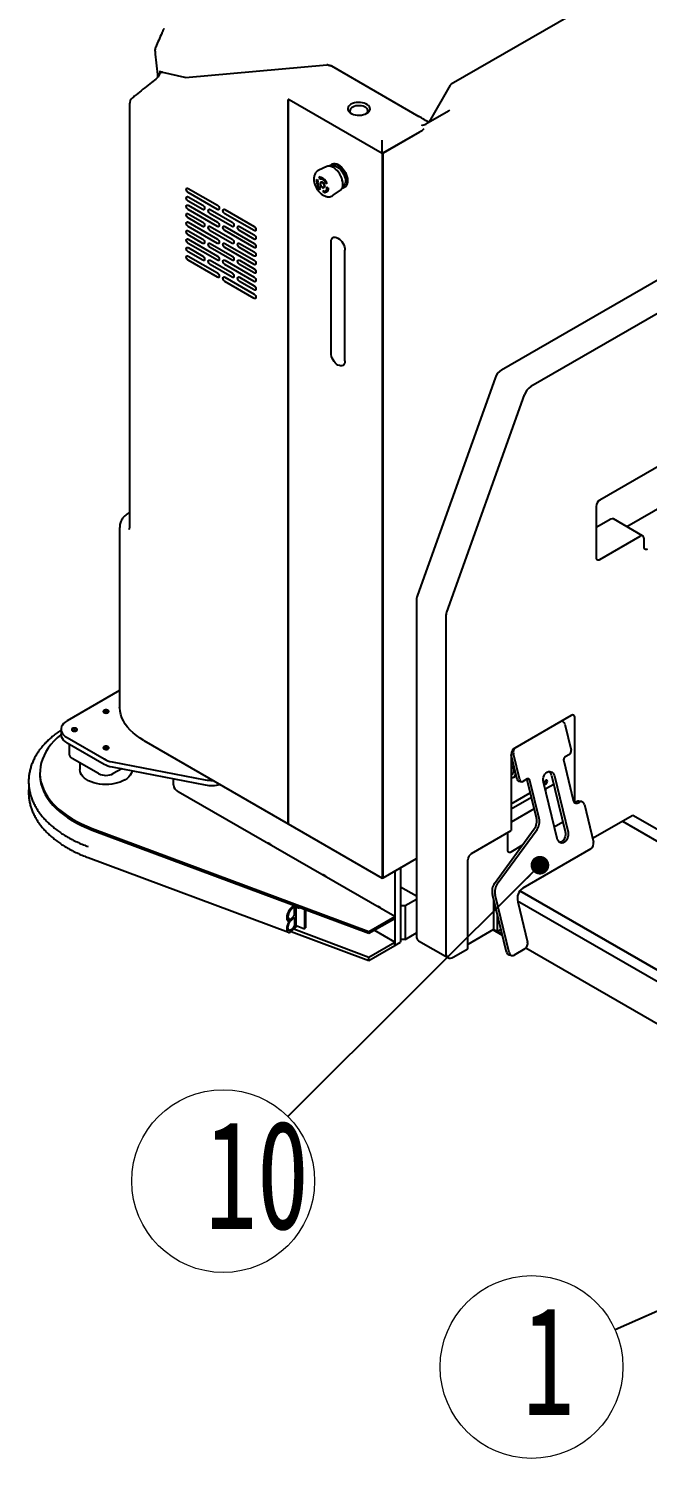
# Model space of a CAD drawing. Header units: millimetres. Extents: x -151 to 542, y -128 to 292.
# Drawn here: x 286.95 to 306.85, y 200.46 to 246.44 of the extents above; entities that cross this region are included whole.
import ezdxf

# ---------------------------------------------------------------- set-up
doc = ezdxf.new("R2010")
doc.units = ezdxf.units.MM
doc.styles.add('SLDTEXTSTYLE3', font='TXT', dxfattribs={"width": 0.7})
doc.dimstyles.new('SLDDIMSTYLE2', dxfattribs={"dimtxt": 0.18, "dimasz": 0.6, "dimexe": 0, "dimexo": 0.0625, "dimgap": 0, "dimtad": 0, "dimtih": 1, "dimtoh": 1, "dimdec": 0, "dimrnd": 1e-09, "dimzin": 0, "dimdsep": 46, "dimtxsty": 'Standard', "dimblk1": 'DOT', "dimblk2": 'DOT', "dimsah": 1, "dimcen": 0.09, "dimadec": 0, "dimazin": 0, "dimtfac": 0.6, "dimtdec": 0, "dimtofl": 0, "dimtmove": 0, "dimatfit": 3, "dimldrblk": 'DOT', "dimfxl": 1, "dimfrac": 2, "dimtolj": 1, "dimtzin": 0, "dimarcsym": 0})

# ---------------------------------------------------------------- blocks, each defined once
blk = doc.blocks.new('SW_NOTE_20')
at = {"color": 0, "linetype": 'Continuous', "lineweight": 0}
blk.add_circle((-2.686, -1.193), 2.939, dxfattribs=at)
at = {"color": 0, "linetype": 'Continuous', "lineweight": 0, "insert": (-2.142, 0.764), "char_height": 3.5, "attachment_point": 2, "style": 'SLDTEXTSTYLE3'}
blk.add_mtext('1', dxfattribs=at)
blk = doc.blocks.new('_DOT')
at = {"color": 0, "linetype": 'ByBlock', "lineweight": -2}
blk.add_line((-0.5, 0), (-1, 0), dxfattribs=at)
at = {"color": 0, "linetype": 'ByBlock', "const_width": 0.5}
blk.add_lwpolyline([(-0.25, 0, 1), (0.25, 0, 1)], format="xyb", close=True, dxfattribs=at)
blk = doc.blocks.new('SW_NOTE_23')
at = {"color": 0, "linetype": 'Continuous', "lineweight": 0}
blk.add_circle((-2.081, -2.075), 2.939, dxfattribs=at)
at = {"color": 0, "linetype": 'Continuous', "lineweight": 0, "insert": (-0.992, -0.118), "char_height": 3.5, "attachment_point": 2, "style": 'SLDTEXTSTYLE3'}
blk.add_mtext('10', dxfattribs=at)

msp = doc.modelspace()

# ---------------------------------------------------------------- linework, layer by layer
at = {"color": 7, "linetype": 'Continuous', "lineweight": 25}
for p, q in [((305.25505, 247.36892), (300.54436, 244.64949)), ((291.99641, 244.86878), (296.53746, 245.27482)), ((296.56846, 245.275), (296.65179, 245.25267)), ((296.59346, 245.26314), (296.66846, 245.24305)), ((296.66846, 245.24305), (296.65179, 245.25267)), ((296.68983, 245.234), (299.50224, 243.61043)), ((291.25298, 245.03657), (291.96799, 244.87103)), ((300.51102, 244.61431), (299.82951, 243.43389)), ((295.30086, 244.15463), (295.30086, 220.86329)), ((295.3011, 244.15449), (295.30086, 244.15463)), ((295.3011, 220.86315), (295.3011, 244.15449)), ((290.19402, 244.00632), (290.19402, 230.44048)), ((298.3254, 242.41589), (295.32443, 244.14831)), ((300.4538, 243.78612), (299.72312, 243.36431)), ((299.52414, 243.1079), (298.3254, 242.41589)), ((298.3254, 242.41589), (298.3254, 242.85134)), ((299.52414, 243.1079), (298.34897, 242.42949)), ((298.34897, 242.42949), (298.3254, 242.41589)), ((298.3254, 242.41589), (298.3254, 219.11726)), ((298.34897, 219.13086), (298.34897, 242.42949)), ((296.54114, 241.99869), (296.2802, 241.88107)), ((296.69085, 242.00811), (296.67849, 242.00098)), ((296.69954, 242.07471), (296.69028, 242.06937)), ((302.16061, 235.467), (313.65986, 242.10538)), ((296.19754, 241.5467), (296.24355, 241.58653)), ((296.20928, 241.53874), (296.19754, 241.5467)), ((296.21131, 241.54556), (296.23963, 241.57006)), ((296.21131, 241.54556), (296.21155, 241.54569)), ((296.21671, 241.5419), (296.21131, 241.54556)), ((296.21155, 241.54569), (296.23964, 241.57)), ((296.21695, 241.54203), (296.21155, 241.54569)), ((296.21671, 241.5419), (296.21695, 241.54203)), ((296.23897, 241.5271), (296.23873, 241.52696)), ((296.24743, 241.52106), (296.23873, 241.52696)), ((296.24738, 241.52139), (296.23897, 241.5271)), ((296.23963, 241.57006), (296.24743, 241.52106)), ((296.24355, 241.58653), (296.24379, 241.58666)), ((296.24355, 241.58653), (296.25624, 241.50689)), ((296.24379, 241.58666), (296.25648, 241.50702)), ((296.25624, 241.50689), (296.2445, 241.51485)), ((296.25648, 241.50702), (296.25624, 241.50689)), ((296.28224, 241.66711), (296.28247, 241.66725)), ((296.31494, 241.63226), (296.28224, 241.66711)), ((296.32187, 241.63374), (296.29956, 241.65752)), ((296.3221, 241.63388), (296.29995, 241.65749)), ((296.31603, 241.59187), (296.31494, 241.63226)), ((296.31627, 241.59201), (296.31603, 241.59187)), ((296.31738, 241.59267), (296.31715, 241.59254)), ((296.32187, 241.63374), (296.3221, 241.63388)), ((296.32261, 241.60602), (296.32187, 241.63374)), ((296.32285, 241.60615), (296.3221, 241.63388)), ((296.32261, 241.60602), (296.32285, 241.60615)), ((296.34736, 241.49806), (296.34713, 241.49793)), ((296.47824, 241.49827), (296.485, 241.50551)), ((296.53882, 241.43982), (296.47824, 241.49827)), ((296.48946, 241.49606), (296.49447, 241.50143)), ((296.48969, 241.49619), (296.48946, 241.49606)), ((296.52673, 241.4601), (296.48946, 241.49606)), ((296.48969, 241.49619), (296.4947, 241.50157)), ((296.48969, 241.49619), (296.52659, 241.4606)), ((296.4947, 241.50157), (296.49447, 241.50143)), ((296.50528, 241.52725), (296.51204, 241.5345)), ((296.50715, 241.51502), (296.51025, 241.51835)), ((296.50715, 241.51502), (296.50738, 241.51515)), ((296.50738, 241.51515), (296.51028, 241.51826)), ((296.51025, 241.51835), (296.52673, 241.4601)), ((296.51227, 241.53463), (296.51204, 241.5345)), ((296.51204, 241.5345), (296.53882, 241.43982)), ((296.51227, 241.53463), (296.53905, 241.43996)), ((296.53882, 241.43982), (296.53905, 241.43996)), ((314.60267, 241.5611), (303.10342, 234.92273)), ((292.07929, 241.29936), (293.0221, 240.75509)), ((293.0221, 240.619), (292.07929, 241.16327)), ((292.07929, 241.02718), (292.5507, 240.75505)), ((296.32062, 241.30513), (296.30053, 241.30234)), ((296.30053, 241.30234), (296.30076, 241.30247)), ((296.30053, 241.30234), (296.30351, 241.27285)), ((296.32053, 241.30522), (296.30076, 241.30247)), ((296.33737, 241.29785), (296.3081, 241.29378)), ((296.3081, 241.29378), (296.31247, 241.25056)), ((296.30835, 241.29382), (296.31271, 241.2507)), ((296.31247, 241.25056), (296.31271, 241.2507)), ((296.33761, 241.29798), (296.33737, 241.29785)), ((296.409, 241.20761), (296.45689, 241.22881)), ((296.409, 241.20761), (296.40923, 241.20775)), ((296.48179, 241.15277), (296.409, 241.20761)), ((296.40923, 241.20775), (296.45713, 241.22895)), ((296.42501, 241.20381), (296.45448, 241.21685)), ((296.4698, 241.17006), (296.42501, 241.20381)), ((296.46967, 241.17048), (296.42527, 241.20392)), ((296.44712, 241.32472), (296.44736, 241.32485)), ((296.45448, 241.21685), (296.45817, 241.20558)), ((296.45713, 241.22895), (296.45689, 241.22881)), ((296.45689, 241.22881), (296.46187, 241.2136)), ((296.45713, 241.22895), (296.46211, 241.21374)), ((296.46211, 241.21374), (296.46187, 241.2136)), ((296.46751, 241.17705), (296.46775, 241.17719)), ((296.46751, 241.17705), (296.4698, 241.17006)), ((296.47681, 241.16798), (296.48179, 241.15277)), ((296.47709, 241.16798), (296.48203, 241.1529)), ((296.48203, 241.1529), (296.48179, 241.15277)), ((296.51092, 241.21244), (296.51116, 241.21258)), ((296.53103, 241.18281), (296.53126, 241.18294)), ((296.5382, 241.34438), (296.53797, 241.34424)), ((296.53797, 241.34424), (296.56833, 241.30793)), ((296.5382, 241.34438), (296.56856, 241.30806)), ((296.54813, 241.32282), (296.56898, 241.29789)), ((296.56833, 241.30793), (296.59666, 241.31629)), ((296.56856, 241.30806), (296.56833, 241.30793)), ((296.56856, 241.30806), (296.59689, 241.31643)), ((296.56898, 241.29789), (296.5883, 241.30359)), ((296.59666, 241.31629), (296.59689, 241.31643)), ((296.74544, 241.07515), (296.97779, 241.2423)), ((297.04846, 241.36011), (297.06082, 241.36724)), ((297.11358, 241.33611), (297.12284, 241.34146)), ((292.5507, 240.61896), (292.07929, 240.89109)), ((292.07929, 240.755), (293.0221, 240.21073)), ((293.0221, 240.07464), (292.07929, 240.61891)), ((292.07929, 240.48282), (292.5507, 240.21069)), ((292.7864, 240.61898), (293.49351, 240.21077)), ((293.49351, 240.07468), (292.7864, 240.48289)), ((293.25781, 240.61902), (294.20061, 240.07475)), ((294.20061, 239.93866), (293.25781, 240.48293)), ((292.5507, 240.0746), (292.07929, 240.34673)), ((292.07929, 240.21064), (293.0221, 239.66637)), ((293.0221, 239.53028), (292.07929, 240.07455)), ((292.7864, 240.07462), (293.49351, 239.66641)), ((293.25781, 240.07466), (294.20061, 239.53039)), ((293.72921, 240.07471), (294.20061, 239.80257)), ((292.07929, 239.93846), (292.5507, 239.66633)), ((292.5507, 239.53024), (292.07929, 239.80237)), ((292.07929, 239.66628), (293.0221, 239.12201)), ((293.49351, 239.53032), (292.7864, 239.93853)), ((294.20061, 239.3943), (293.25781, 239.93857)), ((294.20061, 239.66648), (293.72921, 239.93862)), ((296.67549, 236.00589), (296.67549, 239.57145)), ((296.75287, 239.72324), (296.74108, 239.71644)), ((293.0221, 238.98592), (292.07929, 239.53019)), ((292.07929, 239.3941), (292.5507, 239.12196)), ((292.5507, 238.98587), (292.07929, 239.25801)), ((292.07929, 239.12192), (293.0221, 238.57765)), ((292.7864, 239.53026), (293.49351, 239.12205)), ((293.49351, 238.98596), (292.7864, 239.39417)), ((293.25781, 239.5303), (294.20061, 238.98603)), ((294.20061, 238.84994), (293.25781, 239.39421)), ((293.72921, 239.53035), (294.20061, 239.25821)), ((294.20061, 239.12212), (293.72921, 239.39426)), ((297.12332, 235.74736), (297.12332, 239.31292)), ((293.0221, 238.44156), (292.07929, 238.98583)), ((292.7864, 238.9859), (293.49351, 238.57769)), ((293.49351, 238.4416), (292.7864, 238.84981)), ((293.25781, 238.98594), (294.20061, 238.44167)), ((294.20061, 238.30558), (293.25781, 238.84985)), ((293.72921, 238.98599), (294.20061, 238.71385)), ((294.20061, 238.57776), (293.72921, 238.8499)), ((293.25781, 238.44158), (294.20061, 237.89731)), ((294.20061, 237.76122), (293.25781, 238.30549)), ((293.72921, 238.44162), (294.20061, 238.16949)), ((294.20061, 238.0334), (293.72921, 238.30553)), ((297.05773, 235.60238), (297.06951, 235.60918)), ((301.95161, 235.19999), (299.45165, 228.21928)), ((312.38858, 235.35647), (305.31751, 231.27443)), ((300.39446, 227.67501), (302.89441, 234.65571)), ((295.30086, 233.21044), (295.3011, 233.21058)), ((295.3011, 232.72919), (295.30086, 232.72932)), ((295.3011, 232.59312), (295.30086, 232.59325)), ((309.91371, 232.56668), (306.19136, 230.41781)), ((295.30086, 231.06929), (295.3011, 231.06916)), ((305.19966, 231.07031), (305.19966, 229.43723)), ((289.87876, 230.39119), (289.87876, 224.63105)), ((295.30086, 230.6338), (295.3011, 230.63367)), ((305.67106, 230.66182), (305.19966, 230.38968)), ((306.6972, 230.1258), (305.75439, 230.67007)), ((305.31751, 229.36917), (306.61387, 230.11754)), ((306.73172, 230.04949), (306.73172, 229.77731)), ((299.42495, 228.07805), (299.42495, 217.25752)), ((300.36776, 227.53378), (300.36776, 216.71325)), ((289.87876, 225.15377), (288.19021, 224.17899)), ((295.30086, 224.90916), (295.3011, 224.9093)), ((295.30086, 224.65076), (295.3011, 224.6509)), ((304.39827, 224.34753), (302.58336, 223.29981)), ((304.10571, 224.16693), (304.09064, 224.16994)), ((304.19099, 224.07152), (304.3963, 223.2287)), ((304.51612, 221.549), (304.51612, 224.27947)), ((287.99494, 223.90685), (287.99494, 223.74354)), ((288.19021, 223.63472), (289.37529, 222.95058)), ((288.19021, 223.47141), (289.37529, 222.78728)), ((290.65981, 223.54251), (295.30086, 220.86329)), ((288.25757, 223.43252), (288.25757, 223.10392)), ((302.46551, 223.09568), (302.46551, 220.64606)), ((302.65678, 222.29409), (302.46551, 223.07925)), ((302.74638, 222.27623), (302.54107, 223.11904)), ((304.34758, 223.09758), (304.20616, 223.01594)), ((289.20373, 222.47801), (288.3552, 222.96785)), ((288.59776, 222.82782), (288.59776, 222.614)), ((289.63587, 222.85761), (292.63122, 222.28122)), ((289.63587, 222.6943), (292.63122, 222.11791)), ((289.94632, 222.63456), (289.67513, 222.47801)), ((295.3011, 222.95881), (295.30086, 222.95895)), ((295.30086, 222.74124), (295.3011, 222.7411)), ((304.15745, 222.88482), (304.46541, 221.6206)), ((287.31527, 222.50305), (287.31527, 222.44862)), ((291.60789, 222.11557), (291.60789, 222.31483)), ((302.54967, 222.36466), (302.6285, 222.41017)), ((302.70794, 222.23683), (302.79755, 222.21898)), ((302.98051, 222.30839), (302.83909, 222.22675)), ((303.28154, 221.05374), (302.98362, 222.27676)), ((303.37115, 221.03589), (303.07322, 222.25891)), ((303.9445, 220.39288), (303.50455, 222.19891)), ((303.5851, 221.99994), (303.83579, 222.14466)), ((303.7685, 222.42087), (304.20845, 220.61484)), ((303.8581, 222.40301), (304.29805, 220.59699)), ((298.7261, 217.87878), (291.7641, 221.89786)), ((302.46551, 221.50729), (303.08407, 221.86438)), ((302.46551, 221.34378), (303.11899, 221.72103)), ((303.5564, 221.98608), (303.5851, 221.99994)), ((303.55907, 221.97508), (303.57331, 221.9833)), ((303.57331, 221.99359), (303.57331, 221.91662)), ((303.20991, 221.3478), (302.46551, 220.91806)), ((304.53032, 221.55599), (304.50828, 221.54613)), ((304.53032, 221.55599), (304.57746, 221.58321)), ((304.61993, 221.53813), (304.66707, 221.56535)), ((304.7363, 221.5783), (304.6467, 221.59616)), ((304.82158, 221.48288), (305.11488, 220.27886)), ((288.9987, 220.71744), (297.89275, 217.3977)), ((295.3011, 220.86315), (298.3254, 219.11726)), ((301.93339, 218.94761), (303.21196, 220.70245)), ((303.85341, 220.7668), (304.13222, 220.92776)), ((306.37817, 221.13562), (305.08765, 220.39062)), ((306.04819, 220.94512), (329.50056, 207.40635)), ((306.04819, 220.94512), (326.90784, 208.9031)), ((329.83055, 207.59685), (306.37817, 221.13562)), ((288.9987, 220.663), (297.89275, 217.34326)), ((301.19272, 219.91129), (302.46551, 220.64606)), ((302.02299, 218.92976), (303.30156, 220.68459)), ((302.34766, 220.57803), (302.34766, 220.03364)), ((302.46551, 219.96559), (302.82722, 220.1744)), ((305.03369, 220.06033), (302.84166, 218.79489)), ((288.86519, 219.77769), (295.30334, 217.37462)), ((298.34897, 219.13086), (299.42495, 219.75201)), ((298.7261, 219.34857), (298.7261, 216.95337)), ((298.91466, 219.45743), (298.91466, 217.06222)), ((301.07487, 216.84928), (301.07487, 219.70717)), ((298.3254, 219.11726), (298.34897, 219.13086)), ((299.42495, 218.5367), (298.91466, 218.83128)), ((299.05608, 218.23258), (299.42495, 218.44553)), ((302.31572, 216.74119), (301.86381, 218.59632)), ((301.89983, 218.44845), (301.89983, 217.46158)), ((302.40532, 216.72333), (301.95341, 218.57846)), ((302.75103, 218.71206), (325.91789, 205.33812)), ((323.32516, 206.83487), (302.75103, 218.71206)), ((295.47791, 218.24461), (295.39077, 218.16681)), ((295.48126, 218.19317), (295.39077, 218.11237)), ((295.49936, 217.93715), (295.49936, 218.18211)), ((295.55365, 217.56374), (295.55365, 218.16254)), ((295.5627, 218.18423), (295.58539, 218.20449)), ((295.565, 218.18628), (295.65741, 218.15179)), ((295.65741, 218.17761), (295.65741, 218.15179)), ((295.82537, 218.11492), (295.82537, 217.4903)), ((295.85251, 218.10479), (295.85251, 217.51454)), ((298.91466, 218.23258), (299.05608, 218.23258)), ((299.05608, 218.23258), (299.05608, 217.14386)), ((302.01768, 217.96466), (302.01768, 217.39355)), ((325.58791, 205.14763), (302.6756, 218.37462)), ((302.67928, 218.35782), (302.99457, 217.0635)), ((295.39077, 217.81297), (295.48126, 217.89377)), ((295.39077, 217.75854), (295.48126, 217.83933)), ((295.39077, 217.4047), (295.5446, 217.54206)), ((295.48126, 217.53993), (295.39077, 217.45914)), ((295.47791, 217.48251), (297.89275, 216.58116)), ((295.49936, 217.82827), (295.49936, 217.58331)), ((295.55365, 217.59172), (295.82537, 217.4903)), ((295.82537, 217.4903), (295.85251, 217.51454)), ((297.89275, 217.3977), (298.7261, 217.87878)), ((297.89275, 217.34326), (298.7261, 217.82435)), ((298.7261, 217.82435), (298.7261, 217.87878)), ((295.39192, 217.40573), (297.89275, 216.47228)), ((297.89275, 217.34326), (297.89275, 217.3977)), ((297.89275, 216.58116), (298.7261, 217.06224)), ((298.7261, 217.06224), (298.06602, 217.44329)), ((298.7261, 216.95337), (298.7261, 217.06224)), ((298.7261, 216.95337), (298.91466, 217.06222)), ((299.05608, 217.14386), (298.91466, 217.14386)), ((299.05608, 217.14386), (299.42495, 217.35681)), ((299.494, 217.10491), (300.43681, 216.56064)), ((301.89983, 217.46158), (301.07487, 216.98534)), ((301.88456, 217.45277), (302.18286, 217.28657)), ((302.17957, 217.30007), (301.89981, 217.46157)), ((301.89983, 217.46158), (302.01768, 217.39355)), ((302.01768, 217.39355), (302.13553, 217.46158)), ((302.13553, 217.48087), (302.13553, 217.46158)), ((297.89275, 216.47228), (298.7261, 216.95337)), ((297.89275, 216.47228), (297.89275, 216.58116)), ((300.60347, 216.57714), (301.07487, 216.84928)), ((302.40099, 216.64577), (302.49059, 216.62792)), ((302.91338, 216.84497), (302.55983, 216.64087)), ((325.58791, 203.78672), (302.93733, 216.86262))]:
    msp.add_line(p, q, dxfattribs=at)
at = {"color": 7, "linetype": 'Continuous', "lineweight": 25, "flags": 128}
for points in [[(291.16605, 244.97106), (291.16213, 244.98269), (291.16262, 244.99366), (291.16754, 245.0038), (291.17679, 245.01292), (291.19022, 245.02089), (291.2076, 245.02756), (291.22864, 245.03281), (291.25298, 245.03657)], [(297.82454, 243.71197), (297.86678, 243.74134), (297.89896, 243.77469), (297.91997, 243.81088), (297.92911, 243.84869), (297.92605, 243.88682), (297.91091, 243.92398), (297.8842, 243.9589), (297.84683, 243.9904), (297.80008, 244.01739), (297.74552, 244.03896), (297.68503, 244.05438), (297.62066, 244.06312), (297.55461, 244.06489), (297.48912, 244.05961), (297.42642, 244.04748), (297.36865, 244.0289), (297.31778, 244.00452), (297.27553, 243.97515), (297.24336, 243.9418), (297.22234, 243.90561), (297.21321, 243.8678), (297.21626, 243.82967), (297.2314, 243.79251), (297.25811, 243.75758), (297.29548, 243.72609), (297.34224, 243.6991), (297.39679, 243.67753), (297.45728, 243.66211), (297.52165, 243.65337), (297.58771, 243.6516), (297.6532, 243.65688), (297.71589, 243.66901), (297.77366, 243.68758), (297.82454, 243.71197)], [(297.83474, 243.71811), (297.84715, 243.73574), (297.86049, 243.76893), (297.86198, 243.80298), (297.85157, 243.83652), (297.82968, 243.86816), (297.7972, 243.8966), (297.75547, 243.92069), (297.7062, 243.93944), (297.65139, 243.95208), (297.5933, 243.95809), (297.53431, 243.95723), (297.47682, 243.94952), (297.4232, 243.9353), (297.37563, 243.91514), (297.33606, 243.88986), (297.30613, 243.8605), (297.28704, 243.82826), (297.27958, 243.79446), (297.28406, 243.76049), (297.3003, 243.72774), (297.30758, 243.71811)], [(300.48693, 243.81341), (300.47452, 243.8007), (300.4538, 243.78612)], [(299.81861, 243.42777), (299.7945, 243.4417), (299.75876, 243.46233), (299.71828, 243.48571), (299.67463, 243.51091), (299.62947, 243.53698), (299.58455, 243.56292), (299.54159, 243.58772), (299.50224, 243.61043)], [(299.81861, 243.42777), (299.7945, 243.4417), (299.75876, 243.46233), (299.71828, 243.48571), (299.67463, 243.51091), (299.62947, 243.53698), (299.58455, 243.56292), (299.54159, 243.58772), (299.50224, 243.61043)], [(297.05611, 241.43463), (297.05189, 241.49586), (297.03935, 241.56028), (297.01883, 241.62615), (296.99089, 241.69166), (296.95629, 241.75504), (296.91598, 241.81454), (296.87105, 241.86856), (296.82274, 241.9156), (296.77235, 241.9544), (296.72127, 241.98389), (296.67088, 242.00327), (296.62256, 242.01201), (296.57763, 242.00987), (296.54114, 241.99869)], [(296.63416, 242.01086), (296.63851, 242.01768), (296.66674, 242.04962), (296.70162, 242.07151), (296.74216, 242.08273), (296.78718, 242.08295), (296.83538, 242.07217), (296.88539, 242.05069), (296.93576, 242.01914), (296.98504, 241.97843), (297.03183, 241.92972), (297.07476, 241.87441), (297.1126, 241.8141), (297.14427, 241.75052), (297.16886, 241.6855), (297.18566, 241.62091), (297.19418, 241.55861), (297.19418, 241.50039), (297.18566, 241.44793), (297.16886, 241.40273), (297.14427, 241.3661), (297.1126, 241.33909), (297.07476, 241.32247), (297.03485, 241.31677)], [(296.69085, 242.00811), (296.71271, 242.01805), (296.75186, 242.02529), (296.79499, 242.02168), (296.84072, 242.00734), (296.88757, 241.98272), (296.93405, 241.94861), (296.97866, 241.90612), (297.01997, 241.85661), (297.05664, 241.80167), (297.0875, 241.74307), (297.11155, 241.68268), (297.12804, 241.62246), (297.13641, 241.56433), (297.13641, 241.51017), (297.12804, 241.46171), (297.11155, 241.42051), (297.0875, 241.3879), (297.06082, 241.36724)], [(296.91119, 242.05376), (296.96178, 242.01958), (297.01091, 241.97644), (297.05718, 241.92558), (297.09924, 241.86847), (297.1359, 241.80674), (297.16609, 241.74217), (297.18895, 241.67663), (297.20381, 241.61198), (297.21026, 241.55011), (297.20811, 241.49277), (297.19741, 241.44164), (297.17848, 241.39816), (297.15186, 241.3636), (297.12284, 241.34146)], [(296.485, 241.50551), (296.46574, 241.53155), (296.44444, 241.55442), (296.42181, 241.57334), (296.39863, 241.58766), (296.37571, 241.5969), (296.35381, 241.60074), (296.33368, 241.59904), (296.31603, 241.59187)], [(296.49447, 241.50143), (296.47581, 241.52842), (296.45497, 241.55262), (296.4326, 241.5733), (296.4094, 241.58979), (296.38609, 241.6016), (296.36339, 241.60835), (296.34201, 241.60984), (296.32261, 241.60602)], [(296.32285, 241.60615), (296.34225, 241.60998), (296.36363, 241.60849), (296.38632, 241.60174), (296.40964, 241.58993), (296.43283, 241.57343), (296.4552, 241.55276), (296.47604, 241.52855), (296.4947, 241.50157)], [(296.39712, 241.32967), (296.42131, 241.32063), (296.44258, 241.32253), (296.45836, 241.33514), (296.46676, 241.35694), (296.46676, 241.3853), (296.45836, 241.4168), (296.44258, 241.44763), (296.42131, 241.47409), (296.39712, 241.49298), (296.37294, 241.50201), (296.35167, 241.50011), (296.33589, 241.4875), (296.32749, 241.4657), (296.32749, 241.43734), (296.33589, 241.40585), (296.35167, 241.37501), (296.37294, 241.34855), (296.39712, 241.32967)], [(296.39712, 241.33783), (296.37413, 241.35607), (296.35425, 241.38176), (296.34016, 241.41145), (296.33376, 241.44112), (296.33591, 241.46677), (296.34634, 241.48493), (296.36362, 241.49314), (296.38543, 241.49031), (296.40882, 241.47681), (296.43063, 241.45446), (296.44791, 241.42629), (296.45833, 241.3961), (296.46049, 241.36796), (296.45409, 241.34568), (296.44, 241.33226), (296.42011, 241.32952), (296.39712, 241.33783)], [(296.39736, 241.33797), (296.37437, 241.3562), (296.35449, 241.3819), (296.34039, 241.41159), (296.33399, 241.44126), (296.33615, 241.46691), (296.34657, 241.48506), (296.35236, 241.4894)], [(296.34736, 241.49806), (296.35191, 241.50025), (296.37317, 241.50215), (296.39736, 241.49311), (296.42154, 241.47423), (296.44281, 241.44777), (296.4586, 241.41693), (296.467, 241.38544), (296.467, 241.35708), (296.4586, 241.33528), (296.44736, 241.32485)], [(292.07929, 241.16327), (292.05674, 241.18147), (292.03763, 241.20726), (292.02485, 241.23671), (292.02037, 241.26533), (292.02485, 241.28879), (292.03763, 241.30349), (292.05674, 241.3072), (292.07929, 241.29936)], [(292.07929, 240.89109), (292.05674, 240.90929), (292.03763, 240.93508), (292.02485, 240.96453), (292.02037, 240.99315), (292.02485, 241.0166), (292.03763, 241.03131), (292.05674, 241.03502), (292.07929, 241.02718)], [(296.45817, 241.20558), (296.47966, 241.20373), (296.49921, 241.20719), (296.51622, 241.21587), (296.53015, 241.22947), (296.54057, 241.2476), (296.54715, 241.26967), (296.5497, 241.29501), (296.54813, 241.32282)], [(296.46187, 241.2136), (296.48269, 241.21339), (296.50127, 241.21868), (296.51697, 241.22932), (296.52927, 241.24492), (296.53774, 241.26496), (296.54208, 241.28876), (296.54216, 241.31549), (296.53797, 241.34424)], [(292.07929, 240.61891), (292.05674, 240.63711), (292.03763, 240.6629), (292.02485, 240.69235), (292.02037, 240.72097), (292.02485, 240.74442), (292.03763, 240.75913), (292.05674, 240.76284), (292.07929, 240.755)], [(292.07929, 240.34673), (292.05674, 240.36493), (292.03763, 240.39072), (292.02485, 240.42016), (292.02037, 240.44879), (292.02485, 240.47224), (292.03763, 240.48695), (292.05674, 240.49066), (292.07929, 240.48282)], [(292.5507, 240.75505), (292.57325, 240.73685), (292.59236, 240.71106), (292.60514, 240.68161), (292.60962, 240.65298), (292.60514, 240.62953), (292.59236, 240.61483), (292.57325, 240.61112), (292.5507, 240.61896)], [(292.7864, 240.48289), (292.76385, 240.50109), (292.74473, 240.52687), (292.73196, 240.55632), (292.72747, 240.58495), (292.73196, 240.6084), (292.74473, 240.6231), (292.76385, 240.62682), (292.7864, 240.61898)], [(293.0221, 240.75509), (293.04465, 240.73689), (293.06377, 240.71111), (293.07654, 240.68166), (293.08103, 240.65303), (293.07654, 240.62958), (293.06377, 240.61488), (293.04465, 240.61116), (293.0221, 240.619)], [(293.25781, 240.48293), (293.23526, 240.50113), (293.21614, 240.52692), (293.20336, 240.55637), (293.19888, 240.58499), (293.20336, 240.60844), (293.21614, 240.62315), (293.23526, 240.62686), (293.25781, 240.61902)], [(292.07929, 240.07455), (292.05674, 240.09275), (292.03763, 240.11854), (292.02485, 240.14798), (292.02037, 240.17661), (292.02485, 240.20006), (292.03763, 240.21477), (292.05674, 240.21848), (292.07929, 240.21064)], [(292.5507, 240.21069), (292.57325, 240.19249), (292.59236, 240.1667), (292.60514, 240.13725), (292.60962, 240.10862), (292.60514, 240.08517), (292.59236, 240.07047), (292.57325, 240.06676), (292.5507, 240.0746)], [(292.7864, 239.93853), (292.76385, 239.95673), (292.74473, 239.98251), (292.73196, 240.01196), (292.72747, 240.04059), (292.73196, 240.06404), (292.74473, 240.07874), (292.76385, 240.08246), (292.7864, 240.07462)], [(293.0221, 240.21073), (293.04465, 240.19253), (293.06377, 240.16675), (293.07654, 240.1373), (293.08103, 240.10867), (293.07654, 240.08522), (293.06377, 240.07052), (293.04465, 240.0668), (293.0221, 240.07464)], [(293.25781, 239.93857), (293.23526, 239.95677), (293.21614, 239.98256), (293.20336, 240.012), (293.19888, 240.04063), (293.20336, 240.06408), (293.21614, 240.07879), (293.23526, 240.0825), (293.25781, 240.07466)], [(293.49351, 240.21077), (293.51606, 240.19258), (293.53517, 240.16679), (293.54795, 240.13734), (293.55243, 240.10871), (293.54795, 240.08526), (293.53517, 240.07056), (293.51606, 240.06685), (293.49351, 240.07468)], [(293.72921, 239.93862), (293.70666, 239.95681), (293.68754, 239.9826), (293.67477, 240.01205), (293.67028, 240.04068), (293.67477, 240.06413), (293.68754, 240.07883), (293.70666, 240.08254), (293.72921, 240.07471)], [(294.20061, 240.07475), (294.22316, 240.05655), (294.24228, 240.03077), (294.25505, 240.00132), (294.25954, 239.97269), (294.25505, 239.94924), (294.24228, 239.93454), (294.22316, 239.93082), (294.20061, 239.93866)], [(292.07929, 239.80237), (292.05674, 239.82057), (292.03763, 239.84635), (292.02485, 239.8758), (292.02037, 239.90443), (292.02485, 239.92788), (292.03763, 239.94259), (292.05674, 239.9463), (292.07929, 239.93846)], [(292.07929, 239.53019), (292.05674, 239.54839), (292.03763, 239.57417), (292.02485, 239.60362), (292.02037, 239.63225), (292.02485, 239.6557), (292.03763, 239.6704), (292.05674, 239.67412), (292.07929, 239.66628)], [(292.5507, 239.66633), (292.57325, 239.64813), (292.59236, 239.62234), (292.60514, 239.59289), (292.60962, 239.56426), (292.60514, 239.54081), (292.59236, 239.52611), (292.57325, 239.5224), (292.5507, 239.53024)], [(293.0221, 239.66637), (293.04465, 239.64817), (293.06377, 239.62239), (293.07654, 239.59294), (293.08103, 239.56431), (293.07654, 239.54086), (293.06377, 239.52616), (293.04465, 239.52244), (293.0221, 239.53028)], [(293.49351, 239.66641), (293.51606, 239.64822), (293.53517, 239.62243), (293.54795, 239.59298), (293.55243, 239.56435), (293.54795, 239.5409), (293.53517, 239.5262), (293.51606, 239.52249), (293.49351, 239.53032)], [(294.20061, 239.80257), (294.22316, 239.78437), (294.24228, 239.75859), (294.25505, 239.72914), (294.25954, 239.70051), (294.25505, 239.67706), (294.24228, 239.66236), (294.22316, 239.65864), (294.20061, 239.66648)], [(296.67549, 239.57145), (296.67979, 239.61941), (296.69253, 239.66056), (296.71322, 239.69332), (296.74107, 239.71643), (296.775, 239.729), (296.81372, 239.73054), (296.85572, 239.72101), (296.8994, 239.70076), (296.94309, 239.67057), (296.98509, 239.63161), (297.02381, 239.58537), (297.05774, 239.53362), (297.08559, 239.47836), (297.10628, 239.42171), (297.11902, 239.36585), (297.12332, 239.31292)], [(292.07929, 239.25801), (292.05674, 239.27621), (292.03763, 239.30199), (292.02485, 239.33144), (292.02037, 239.36007), (292.02485, 239.38352), (292.03763, 239.39822), (292.05674, 239.40194), (292.07929, 239.3941)], [(292.07929, 238.98583), (292.05674, 239.00403), (292.03763, 239.02981), (292.02485, 239.05926), (292.02037, 239.08789), (292.02485, 239.11134), (292.03763, 239.12604), (292.05674, 239.12976), (292.07929, 239.12192)], [(292.5507, 239.12196), (292.57325, 239.10377), (292.59236, 239.07798), (292.60514, 239.04853), (292.60962, 239.0199), (292.60514, 238.99645), (292.59236, 238.98175), (292.57325, 238.97804), (292.5507, 238.98587)], [(292.7864, 239.39417), (292.76385, 239.41236), (292.74473, 239.43815), (292.73196, 239.4676), (292.72747, 239.49623), (292.73196, 239.51968), (292.74473, 239.53438), (292.76385, 239.5381), (292.7864, 239.53026)], [(293.0221, 239.12201), (293.04465, 239.10381), (293.06377, 239.07803), (293.07654, 239.04858), (293.08103, 239.01995), (293.07654, 238.9965), (293.06377, 238.9818), (293.04465, 238.97808), (293.0221, 238.98592)], [(293.25781, 239.39421), (293.23526, 239.41241), (293.21614, 239.4382), (293.20336, 239.46764), (293.19888, 239.49627), (293.20336, 239.51972), (293.21614, 239.53443), (293.23526, 239.53814), (293.25781, 239.5303)], [(293.49351, 239.12205), (293.51606, 239.10386), (293.53517, 239.07807), (293.54795, 239.04862), (293.55243, 239.01999), (293.54795, 238.99654), (293.53517, 238.98184), (293.51606, 238.97813), (293.49351, 238.98596)], [(293.72921, 239.39426), (293.70666, 239.41245), (293.68754, 239.43824), (293.67477, 239.46769), (293.67028, 239.49632), (293.67477, 239.51977), (293.68754, 239.53447), (293.70666, 239.53818), (293.72921, 239.53035)], [(294.20061, 239.53039), (294.22316, 239.51219), (294.24228, 239.48641), (294.25505, 239.45696), (294.25954, 239.42833), (294.25505, 239.40488), (294.24228, 239.39018), (294.22316, 239.38646), (294.20061, 239.3943)], [(294.20061, 239.25821), (294.22316, 239.24001), (294.24228, 239.21423), (294.25505, 239.18478), (294.25954, 239.15615), (294.25505, 239.1327), (294.24228, 239.118), (294.22316, 239.11428), (294.20061, 239.12212)], [(292.7864, 238.84981), (292.76385, 238.868), (292.74473, 238.89379), (292.73196, 238.92324), (292.72747, 238.95187), (292.73196, 238.97532), (292.74473, 238.99002), (292.76385, 238.99373), (292.7864, 238.9859)], [(293.25781, 238.84985), (293.23526, 238.86805), (293.21614, 238.89383), (293.20336, 238.92328), (293.19888, 238.95191), (293.20336, 238.97536), (293.21614, 238.99006), (293.23526, 238.99378), (293.25781, 238.98594)], [(293.72921, 238.8499), (293.70666, 238.86809), (293.68754, 238.89388), (293.67477, 238.92333), (293.67028, 238.95196), (293.67477, 238.97541), (293.68754, 238.99011), (293.70666, 238.99382), (293.72921, 238.98599)], [(294.20061, 238.98603), (294.22316, 238.96783), (294.24228, 238.94205), (294.25505, 238.9126), (294.25954, 238.88397), (294.25505, 238.86052), (294.24228, 238.84582), (294.22316, 238.8421), (294.20061, 238.84994)], [(294.20061, 238.71385), (294.22316, 238.69565), (294.24228, 238.66987), (294.25505, 238.64042), (294.25954, 238.61179), (294.25505, 238.58834), (294.24228, 238.57364), (294.22316, 238.56992), (294.20061, 238.57776)], [(293.0221, 238.57765), (293.04465, 238.55945), (293.06377, 238.53366), (293.07654, 238.50422), (293.08103, 238.47559), (293.07654, 238.45214), (293.06377, 238.43743), (293.04465, 238.43372), (293.0221, 238.44156)], [(293.25781, 238.30549), (293.23526, 238.32369), (293.21614, 238.34947), (293.20336, 238.37892), (293.19888, 238.40755), (293.20336, 238.431), (293.21614, 238.4457), (293.23526, 238.44942), (293.25781, 238.44158)], [(293.49351, 238.57769), (293.51606, 238.5595), (293.53517, 238.53371), (293.54795, 238.50426), (293.55243, 238.47563), (293.54795, 238.45218), (293.53517, 238.43748), (293.51606, 238.43376), (293.49351, 238.4416)], [(293.72921, 238.30553), (293.70666, 238.32373), (293.68754, 238.34952), (293.67477, 238.37897), (293.67028, 238.4076), (293.67477, 238.43105), (293.68754, 238.44575), (293.70666, 238.44946), (293.72921, 238.44162)], [(294.20061, 238.44167), (294.22316, 238.42347), (294.24228, 238.39769), (294.25505, 238.36824), (294.25954, 238.33961), (294.25505, 238.31616), (294.24228, 238.30146), (294.22316, 238.29774), (294.20061, 238.30558)], [(294.20061, 238.16949), (294.22316, 238.15129), (294.24228, 238.12551), (294.25505, 238.09606), (294.25954, 238.06743), (294.25505, 238.04398), (294.24228, 238.02927), (294.22316, 238.02556), (294.20061, 238.0334)], [(294.20061, 237.89731), (294.22316, 237.87911), (294.24228, 237.85332), (294.25505, 237.82388), (294.25954, 237.79525), (294.25505, 237.7718), (294.24228, 237.75709), (294.22316, 237.75338), (294.20061, 237.76122)], [(297.12332, 235.74736), (297.11902, 235.6994), (297.10628, 235.65825), (297.08559, 235.62549), (297.05774, 235.60238), (297.02381, 235.58982), (296.98509, 235.58827), (296.94309, 235.5978), (296.8994, 235.61805), (296.85572, 235.64824), (296.81372, 235.6872), (296.775, 235.73345), (296.74107, 235.78519), (296.71322, 235.84045), (296.69253, 235.8971), (296.67979, 235.95296), (296.67549, 236.00589)], [(289.37579, 224.4416), (289.40308, 224.43081), (289.43527, 224.42644), (289.46803, 224.42907), (289.49692, 224.43837), (289.51805, 224.45305), (289.52857, 224.47116), (289.52704, 224.49023), (289.51368, 224.5077), (289.49029, 224.5212), (289.46003, 224.52891), (289.42699, 224.52979), (289.39563, 224.52373), (289.37019, 224.51153), (289.35409, 224.49485), (289.34952, 224.47594), (289.3571, 224.45735), (289.37579, 224.4416)], [(289.48368, 224.4331), (289.48408, 224.43364), (289.48776, 224.44431), (289.48408, 224.45499), (289.47361, 224.46404), (289.45792, 224.47009), (289.43943, 224.47222), (289.42093, 224.47009), (289.40525, 224.46404), (289.39477, 224.45499), (289.3911, 224.44431), (289.39477, 224.43364), (289.39517, 224.4331)], [(290.65981, 223.54251), (290.53443, 223.62006), (290.4186, 223.70241), (290.31286, 223.78917), (290.21773, 223.87993), (290.13365, 223.97426), (290.06102, 224.0717), (290.00019, 224.1718), (289.95145, 224.27409), (289.91502, 224.37806), (289.89109, 224.48324), (289.87975, 224.58912), (289.87876, 224.63105)], [(288.19021, 224.17899), (288.12792, 224.13749), (288.07649, 224.09129), (288.03698, 224.04135), (288.01018, 223.98866), (287.99664, 223.93431), (287.99664, 223.8794), (288.01018, 223.82504), (288.03698, 223.77236), (288.07649, 223.72241), (288.12792, 223.67621), (288.19021, 223.63472)], [(288.36227, 223.85651), (288.38956, 223.84572), (288.42175, 223.84134), (288.45451, 223.84398), (288.4834, 223.85327), (288.50453, 223.86796), (288.51505, 223.88607), (288.51352, 223.90514), (288.50016, 223.92261), (288.47677, 223.93611), (288.44651, 223.94382), (288.41347, 223.9447), (288.38211, 223.93863), (288.35667, 223.92644), (288.34057, 223.90976), (288.336, 223.89084), (288.34358, 223.87226), (288.36227, 223.85651)], [(287.99515, 223.73394), (287.98574, 223.72626), (287.86897, 223.6243), (287.76254, 223.51863), (287.6668, 223.40961), (287.58207, 223.29759), (287.50863, 223.18295), (287.44673, 223.06606), (287.39656, 222.94731), (287.35829, 222.8271), (287.33205, 222.70581), (287.31793, 222.58385), (287.31596, 222.46163), (287.32617, 222.33954), (287.34852, 222.21799), (287.38292, 222.09739), (287.42927, 221.97812), (287.48742, 221.86059), (287.55716, 221.74518), (287.63828, 221.63228), (287.73051, 221.52225), (287.83353, 221.41547), (287.94701, 221.31228), (288.07058, 221.21302), (288.20382, 221.11803), (288.34629, 221.02761), (288.49753, 220.94207), (288.65703, 220.86169), (288.82427, 220.78673), (288.9987, 220.71744)], [(288.19021, 223.47141), (288.12792, 223.51291), (288.07649, 223.5591), (288.03698, 223.60905), (288.01018, 223.66174), (287.99664, 223.71609), (287.99494, 223.74354)], [(288.47016, 223.848), (288.47056, 223.84854), (288.47424, 223.85922), (288.47056, 223.8699), (288.46009, 223.87895), (288.44441, 223.885), (288.42591, 223.88712), (288.40741, 223.885), (288.39173, 223.87895), (288.38125, 223.8699), (288.37758, 223.85922), (288.38125, 223.84854), (288.38165, 223.848)], [(289.37579, 223.27141), (289.40308, 223.26062), (289.43527, 223.25625), (289.46803, 223.25889), (289.49692, 223.26818), (289.51805, 223.28287), (289.52857, 223.30097), (289.52704, 223.32005), (289.51368, 223.33751), (289.49029, 223.35102), (289.46003, 223.35873), (289.42699, 223.35961), (289.39563, 223.35354), (289.37019, 223.34134), (289.35409, 223.32466), (289.34952, 223.30575), (289.3571, 223.28717), (289.37579, 223.27141)], [(289.48368, 223.26291), (289.48408, 223.26345), (289.48776, 223.27413), (289.48408, 223.28481), (289.47361, 223.29386), (289.45792, 223.29991), (289.43943, 223.30203), (289.42093, 223.29991), (289.40525, 223.29386), (289.39477, 223.28481), (289.3911, 223.27413), (289.39477, 223.26345), (289.39517, 223.26291)], [(290.27776, 222.57078), (290.26994, 222.53514), (290.24795, 222.47899), (290.21462, 222.42474), (290.1704, 222.37314), (290.11593, 222.32492), (290.05195, 222.28076), (289.97938, 222.24127), (289.89923, 222.20702), (289.81262, 222.17849), (289.72077, 222.15606), (289.62498, 222.14007), (289.52658, 222.13072), (289.42696, 222.12817), (289.32751, 222.13243), (289.22963, 222.14345), (289.1347, 222.16108), (289.04405, 222.18506), (288.95894, 222.21507), (288.88058, 222.25068), (288.81007, 222.29138), (288.74839, 222.33662), (288.69641, 222.38575), (288.65486, 222.43808), (288.62433, 222.49288), (288.60524, 222.54939), (288.59785, 222.6068), (288.59776, 222.614)], [(302.46551, 222.77072), (302.47361, 222.76028), (302.50202, 222.7166), (302.52447, 222.66976), (302.53982, 222.62209), (302.54731, 222.57599), (302.54656, 222.53376), (302.53761, 222.49754), (302.52091, 222.46912), (302.4973, 222.44994), (302.46795, 222.44097), (302.46551, 222.44072)], [(303.50455, 222.19891), (303.49674, 222.2517), (303.4982, 222.30697), (303.50883, 222.36193), (303.52811, 222.41383), (303.55508, 222.46008), (303.58838, 222.49834), (303.62633, 222.52671), (303.66705, 222.54376), (303.70848, 222.54863), (303.74855, 222.54109), (303.78525, 222.5215), (303.81674, 222.49085), (303.84143, 222.45069), (303.8581, 222.40301)], [(287.31527, 222.44862), (287.31596, 222.40719), (287.32617, 222.2851), (287.34852, 222.16356), (287.38292, 222.04295), (287.42927, 221.92369), (287.48742, 221.80615), (287.55716, 221.69075), (287.63828, 221.57784), (287.73051, 221.46782), (287.83353, 221.36103), (287.94701, 221.25784), (288.07058, 221.15859), (288.20382, 221.06359), (288.34629, 220.97317), (288.49753, 220.88763), (288.65703, 220.80725), (288.82427, 220.73229), (288.9987, 220.663)], [(302.97266, 222.30385), (302.97797, 222.2936), (302.98362, 222.27676)], [(303.6346, 222.23265), (303.63083, 222.25235), (303.6201, 222.26469), (303.60404, 222.26781), (303.5851, 222.26123), (303.56616, 222.24594), (303.5501, 222.22428), (303.53937, 222.19955), (303.5356, 222.1755), (303.53937, 222.1558), (303.5501, 222.14345), (303.56616, 222.14033), (303.5851, 222.14691), (303.60404, 222.1622), (303.6201, 222.18386), (303.63083, 222.2086), (303.6346, 222.23265)], [(304.29805, 220.59699), (304.30585, 220.54419), (304.3044, 220.48893), (304.29377, 220.43397), (304.27449, 220.38206), (304.24752, 220.33582), (304.21422, 220.29755), (304.17627, 220.26918), (304.13555, 220.25213), (304.09412, 220.24726), (304.05405, 220.25481), (304.01735, 220.27439), (303.98586, 220.30504), (303.96117, 220.34521), (303.9445, 220.39288)], [(304.20845, 220.61484), (304.21625, 220.56205), (304.2148, 220.50679), (304.20417, 220.45182), (304.18488, 220.39992), (304.15792, 220.35367), (304.12462, 220.31541), (304.08666, 220.28704), (304.04595, 220.26999), (304.02917, 220.26653)], [(294.75496, 220.18302), (294.75288, 220.18316), (294.7366, 220.18187)], [(296.52273, 219.16251), (296.52065, 219.16265), (296.50436, 219.16136)], [(295.39077, 218.16681), (295.36089, 218.13512), (295.33247, 218.09498), (295.30692, 218.04834), (295.28548, 217.9975), (295.2692, 217.94495), (295.25889, 217.89328), (295.25505, 217.845), (295.25786, 217.8025), (295.2672, 217.76786), (295.28259, 217.74277), (295.3033, 217.72847)], [(295.39077, 218.11237), (295.365, 218.08427), (295.34099, 218.04788), (295.32038, 218.00568), (295.30456, 217.96055), (295.29461, 217.91557), (295.29122, 217.87379), (295.29461, 217.83808), (295.30456, 217.81085), (295.32038, 217.79397), (295.34099, 217.78859), (295.365, 217.79507), (295.39077, 217.81297)], [(295.49936, 218.18211), (295.49901, 218.18711), (295.49798, 218.19129), (295.49631, 218.19451), (295.49406, 218.19662), (295.49131, 218.19756), (295.48818, 218.19728), (295.48479, 218.1958), (295.48126, 218.19317)], [(298.29049, 218.142), (298.28841, 218.14214), (298.27213, 218.14085)], [(295.3033, 217.68684), (295.28259, 217.63557), (295.2672, 217.58299), (295.25786, 217.53168), (295.25505, 217.48415), (295.25889, 217.44274), (295.2692, 217.40947), (295.28548, 217.38599), (295.30692, 217.37344), (295.33247, 217.37244), (295.36089, 217.38303), (295.39077, 217.4047)], [(295.39077, 217.45914), (295.365, 217.44124), (295.34099, 217.43475), (295.32038, 217.44014), (295.30456, 217.45702), (295.29461, 217.48424), (295.29122, 217.51996), (295.29461, 217.56173), (295.30456, 217.60672), (295.32038, 217.65184), (295.34099, 217.69404), (295.365, 217.73043), (295.39077, 217.75854)], [(295.3033, 217.72847), (295.30601, 217.72662), (295.30805, 217.72337), (295.30931, 217.7189), (295.30973, 217.7134), (295.30931, 217.70715), (295.30805, 217.70042), (295.30601, 217.69354), (295.3033, 217.68684)], [(295.48126, 217.83933), (295.48479, 217.84196), (295.48818, 217.84344), (295.49131, 217.84372), (295.49406, 217.84279), (295.49631, 217.84067), (295.49798, 217.83746), (295.49901, 217.83327), (295.49936, 217.82827)], [(300.36776, 216.71325), (300.37229, 216.66277), (300.38571, 216.61945), (300.40749, 216.58497), (300.4368, 216.56065), (300.47252, 216.54742), (300.51327, 216.54579), (300.55748, 216.55582), (300.60347, 216.57714)]]:
    msp.add_lwpolyline(points, dxfattribs=at)
at = {"color": 7, "linetype": 'Continuous', "lineweight": 25}
for centre, radius, start, end in [((291.28054, 245.73541), 0.26667, 156.019362, 185.826431), ((291.24465, 244.93899), 0.09794, 85.118677, 147.290521), ((292.01219, 245.24881), 0.38035, 263.326946, 267.622671), ((300.59526, 244.56789), 0.09617, 121.954672, 151.144391), ((290.46068, 244.00632), 0.26667, 129.059571, 180), ((295.30254, 244.11376), 0.04091, 57.650718, 92.357762), ((299.60701, 243.58726), 0.25137, 265.111672, 297.509597), ((299.15515, 243.7304), 0.72364, 300.65729, 316.016618), ((296.76998, 241.93545), 0.15584, 120.77651, 151.030464), ((296.78711, 241.87991), 0.21358, 54.48337, 114.206172), ((296.68619, 241.54696), 0.47698, 180.986896, 218.41777), ((296.66532, 241.53811), 0.44863, 179.516046, 216.24591), ((296.66556, 241.53824), 0.44863, 179.516046, 216.24591), ((296.50912, 241.50075), 0.27165, 174.462942, 226.062666), ((296.50925, 241.49979), 0.26518, 176.743633, 229.596655), ((296.50949, 241.49992), 0.26518, 176.743633, 229.596655), ((296.24571, 241.36108), 0.30821, 32.626974, 83.19291), ((296.24594, 241.36121), 0.30821, 32.626974, 83.19291), ((296.23668, 241.34347), 0.32028, 32.385438, 78.678718), ((296.82928, 241.41489), 0.22769, 310.712509, 4.974329), ((296.42339, 241.37138), 0.04235, 232.080966, 296.608575), ((296.47356, 241.2796), 0.06685, 260.137733, 299.1876), ((296.46447, 241.30088), 0.12386, 271.406507, 1.256149), ((296.47123, 241.28905), 0.11191, 268.219945, 299.458986), ((296.46335, 241.30143), 0.13414, 275.761065, 6.360174), ((296.4473, 241.29557), 0.10471, 307.57653, 15.163238), ((296.44351, 241.30897), 0.15357, 304.852087, 2.784646), ((297.03692, 241.47428), 0.15801, 269.175885, 298.997122), ((302.43887, 235.03389), 0.5148, 122.719129, 161.176568), ((303.38168, 234.48961), 0.5148, 122.719129, 161.176568), ((305.45553, 231.05866), 0.25613, 122.605478, 177.394522), ((305.71988, 230.59367), 0.08383, 65.692881, 125.617577), ((306.65988, 230.06114), 0.07278, 350.785963, 129.203285), ((305.27151, 229.42557), 0.07278, 170.785963, 309.203285), ((306.80357, 229.76565), 0.07278, 170.785963, 309.203285), ((299.84993, 228.07086), 0.42504, 159.561315, 179.030635), ((300.79274, 227.52658), 0.42504, 159.561315, 179.030635), ((304.0788, 224.05576), 0.11329, 7.993399, 85.136791), ((304.44428, 224.29113), 0.07278, 350.785963, 129.203285), ((288.42439, 223.12056), 0.16765, 185.694799, 245.625342), ((302.72138, 223.08404), 0.25613, 122.605478, 177.394522), ((302.75325, 223.16826), 0.21782, 144.202646, 193.061097), ((304.27644, 222.91522), 0.12281, 124.904809, 194.333843), ((304.27731, 223.1983), 0.12281, 304.904809, 14.333843), ((289.78499, 223.68725), 0.84293, 240.918632, 259.810253), ((289.78499, 223.52394), 0.84293, 240.918632, 259.810253), ((302.08281, 222.4836), 0.53727, 31.044728, 44.575989), ((303.57796, 222.38473), 0.19393, 10.738478, 56.915649), ((289.43943, 222.93291), 0.51234, 242.609672, 297.390328), ((291.8748, 222.14218), 0.26823, 185.694799, 245.625342), ((292.84159, 223.39012), 1.12868, 259.258424, 271.844478), ((292.84174, 223.21364), 1.11577, 259.124651, 283.74777), ((302.4845, 222.47982), 0.13046, 261.631818, 354.795745), ((302.72615, 222.30459), 0.07016, 188.611112, 254.96337), ((302.80901, 222.28199), 0.0629, 185.252464, 298.567364), ((303.01059, 222.25315), 0.0629, 5.252464, 118.567364), ((304.5698, 221.6302), 0.10483, 185.252464, 298.567364), ((304.62908, 221.4988), 0.09894, 79.740338, 121.447731), ((304.71719, 221.47328), 0.10483, 5.252464, 118.567364), ((302.85438, 220.95582), 0.43824, 324.680333, 12.912053), ((302.94399, 220.93796), 0.43824, 324.680333, 12.912053), ((294.56885, 219.986), 0.27243, 38.518672, 81.486705), ((304.91656, 220.22819), 0.20468, 304.904809, 14.333843), ((301.33074, 219.69553), 0.25613, 122.605478, 177.394522), ((302.41951, 220.02199), 0.07278, 170.785963, 309.203285), ((296.33662, 218.96549), 0.27243, 38.518672, 81.486705), ((302.29097, 218.69425), 0.43824, 144.680333, 192.912053), ((302.38057, 218.67639), 0.43824, 144.680333, 192.912053), ((303.0759, 218.45917), 0.40937, 124.904809, 194.333843), ((295.58581, 218.16186), 0.03216, 135.92458, 178.780114), ((298.10438, 217.94498), 0.27243, 38.518672, 81.486705), ((295.43504, 217.93852), 0.06433, 315.92458, 358.780114), ((295.43504, 217.58468), 0.06433, 315.92458, 358.780114), ((295.5215, 217.56443), 0.03216, 315.92458, 358.780114), ((299.58829, 217.2395), 0.16433, 173.701152, 234.986667), ((302.79626, 217.01283), 0.20468, 304.904809, 14.333843), ((302.43133, 216.7587), 0.11693, 188.611112, 254.96337), ((302.5097, 216.73293), 0.10483, 185.252464, 298.567364)]:
    msp.add_arc(centre, radius, start, end, dxfattribs=at)
for centre, major_axis, ratio, start_param, end_param in [((296.30176, 244.39519), (0.30682, 0.87132), 0.41074348, 0.10736292, 0.18511227), ((296.21842, 244.41751), (0.47142, 0.81649), 0.57733463, 0.00004063, 0.07778998), ((296.23509, 244.40788), (0.47142, 0.81649), 0.57733463, 0.00004063, 0.07778998), ((292.54543, 229.7887), (2.65709, -0.67964), 0.33216037, 3.19266711, 3.22635025)]:
    msp.add_ellipse(centre, major_axis=major_axis, ratio=ratio, start_param=start_param, end_param=end_param, dxfattribs=at)
for points, knots in [([(291.30192, 246.43667), (291.27974, 246.38726), (291.19107, 246.18975), (291.10296, 245.99204), (291.03689, 245.84379)], [0, 0, 0, 0, 0.25015829, 1, 1, 1, 1]), ([(291.01544, 245.70821), (291.04078, 245.45844), (291.06905, 245.17973), (291.09781, 244.9007), (291.1008, 244.87172)], [0, 0, 0, 0, 0.89611243, 1, 1, 1, 1]), ([(291.16734, 245.07711), (291.16783, 245.07203), (291.16904, 245.05952), (291.16823, 245.0304), (291.1643, 245.00521), (291.16218, 244.99161)], [0, 0, 0, 0, 0.23922638, 0.58938011, 1, 1, 1, 1]), ([(291.04324, 244.81169), (290.97985, 244.76191), (290.76514, 244.5933), (290.51539, 244.39381), (290.33045, 244.244), (290.29265, 244.21338)], [0, 0, 0, 0, 0.24996188, 0.84670671, 1, 1, 1, 1]), ([(291.13417, 244.91761), (291.12699, 244.90691), (291.11031, 244.88204), (291.08458, 244.85092), (291.06178, 244.82728), (291.04739, 244.81464), (291.04335, 244.8118), (291.04325, 244.81173)], [0, 0, 0, 0, 0.21204562, 0.49254966, 0.76078403, 0.99400643, 1, 1, 1, 1]), ([(291.16213, 244.99175), (291.162, 244.9909), (291.15988, 244.97698), (291.15239, 244.95324), (291.14265, 244.92917), (291.1354, 244.9197), (291.13387, 244.9177)], [0, 0, 0, 0, 0.028131386, 0.460621582, 0.886248272, 1, 1, 1, 1]), ([(296.28223, 241.88077), (296.27224, 241.87637), (296.24663, 241.86507), (296.21033, 241.83585), (296.1763, 241.79629), (296.15066, 241.75015), (296.13326, 241.70015), (296.12367, 241.64608), (296.12172, 241.58994), (296.1266, 241.53407), (296.13709, 241.48002), (296.15085, 241.43255), (296.1665, 241.39032), (296.18479, 241.34828), (296.20056, 241.31949), (296.20956, 241.30305)], [0, 0, 0, 0, 0.053374049, 0.136985929, 0.225681136, 0.308381519, 0.394081278, 0.48186958, 0.569502364, 0.654300575, 0.733864459, 0.809777914, 0.864745562, 0.922752448, 1, 1, 1, 1]), ([(296.34814, 241.64143), (296.34914, 241.64331), (296.35485, 241.65398), (296.36328, 241.6623), (296.37188, 241.66595), (296.37216, 241.66607)], [0, 0, 0, 0, 0.17153465, 0.97332251, 1, 1, 1, 1]), ([(297.04056, 241.55175), (297.03803, 241.56369), (297.03018, 241.60085), (297.01256, 241.64951), (296.99467, 241.68399), (296.98971, 241.69353)], [0, 0, 0, 0, 0.25495544, 0.79388336, 1, 1, 1, 1]), ([(296.20956, 241.30305), (296.2218, 241.2831), (296.23907, 241.25497), (296.26822, 241.21636), (296.29459, 241.18493), (296.32805, 241.15061), (296.36504, 241.11837), (296.40559, 241.08915), (296.44908, 241.06431), (296.49497, 241.04499), (296.54258, 241.03225), (296.59109, 241.02709), (296.63964, 241.03014), (296.68669, 241.04268), (296.72319, 241.05863), (296.74119, 241.0732), (296.74641, 241.07742)], [0, 0, 0, 0, 0.09627793, 0.13580587, 0.20105527, 0.26835114, 0.34024342, 0.414999, 0.49202227, 0.57057494, 0.64977123, 0.72888123, 0.80768441, 0.88671316, 0.9671446, 1, 1, 1, 1]), ([(290.19402, 230.8746), (290.18723, 230.87116), (290.15566, 230.85514), (290.10592, 230.82066), (290.0463, 230.77151), (289.99609, 230.71783), (289.95318, 230.65842), (289.91869, 230.59316), (289.89435, 230.52282), (289.88063, 230.45471), (289.87979, 230.4105), (289.87941, 230.39029)], [0, 0, 0, 0, 0.03814391, 0.17740473, 0.30688195, 0.42846057, 0.54430587, 0.66770938, 0.7863309, 0.90237254, 1, 1, 1, 1]), ([(290.19374, 230.4411), (290.19369, 230.43208), (290.19358, 230.4099), (290.19035, 230.38334), (290.18573, 230.36062), (290.18169, 230.34769), (290.17852, 230.34205), (290.17948, 230.3435), (290.17952, 230.34356)], [0, 0, 0, 0, 0.14114596, 0.34723894, 0.54328955, 0.75555642, 0.99066011, 1, 1, 1, 1]), ([(287.99494, 223.87849), (287.98868, 223.87449), (287.93449, 223.83985), (287.83983, 223.77014), (287.71197, 223.66931), (287.59355, 223.56383), (287.48401, 223.45458), (287.38396, 223.3417), (287.29371, 223.2256), (287.21356, 223.10665), (287.14377, 222.98526), (287.08453, 222.86188), (287.03596, 222.73694), (286.99812, 222.61086), (286.97102, 222.48405), (286.95463, 222.35688), (286.94887, 222.22966), (286.95369, 222.10271), (286.96901, 221.97632), (286.99477, 221.85077), (287.0309, 221.72631), (287.07735, 221.60319), (287.13407, 221.48167), (287.201, 221.36201), (287.27804, 221.24453), (287.36505, 221.12956), (287.46183, 221.01745), (287.56814, 220.90853), (287.68367, 220.80314), (287.80808, 220.7016), (287.94097, 220.60421), (288.08194, 220.51124), (288.23057, 220.42292), (288.38639, 220.33944), (288.54906, 220.26113), (288.70865, 220.1916), (288.81615, 220.15034), (288.86519, 220.13152)], [0, 0, 0, 0, 0.00394578, 0.03412104, 0.06428475, 0.09441737, 0.12449429, 0.15448621, 0.18436044, 0.2140834, 0.24362417, 0.27295883, 0.30207467, 0.33097352, 0.35967328, 0.38820743, 0.41662257, 0.44497459, 0.47331464, 0.50169242, 0.5301647, 0.55877977, 0.58757379, 0.61656858, 0.64577091, 0.67517366, 0.70475829, 0.73449855, 0.76436425, 0.7943248, 0.8243518, 0.8544207, 0.88451145, 0.91460688, 0.94469431, 0.97476688, 1, 1, 1, 1]), ([(286.96214, 222.04749), (286.96008, 222.0326), (286.95218, 221.97556), (286.94931, 221.87579), (286.95357, 221.74888), (286.96904, 221.62248), (286.99476, 221.49694), (287.0309, 221.37248), (287.07735, 221.24936), (287.13407, 221.12783), (287.201, 221.00818), (287.27804, 220.8907), (287.36505, 220.77573), (287.46183, 220.66361), (287.56814, 220.55469), (287.68367, 220.4493), (287.80808, 220.34777), (287.94097, 220.25038), (288.08194, 220.1574), (288.23057, 220.06908), (288.38639, 219.98561), (288.54906, 219.90729), (288.70865, 219.83777), (288.81615, 219.79651), (288.86519, 219.77769)], [0, 0, 0, 0, 0.01615526, 0.06185063, 0.1074445, 0.1530191, 0.19865438, 0.24444165, 0.29045853, 0.33676319, 0.3833907, 0.43035199, 0.47763555, 0.52521163, 0.57303796, 0.62106602, 0.66924661, 0.71753407, 0.76588891, 0.81427887, 0.86267638, 0.91106101, 0.95942174, 1, 1, 1, 1])]:
    msp.add_open_spline(points, degree=3, knots=knots, dxfattribs=at)
msp.add_open_spline([(296.56846, 245.275), (296.58056, 245.2722), (296.60475, 245.2666), (296.63611, 245.25732), (296.65179, 245.25267)], degree=3, dxfattribs=at)

# ---------------------------------------------------------------- block references
at = {"color": 7, "linetype": 'Continuous', "lineweight": 0}
for name, p in [('SW_NOTE_23', (295.28785, 211.45047)), ('SW_NOTE_20', (305.81124, 204.5899))]:
    msp.add_blockref(name, p, dxfattribs=at)

# ---------------------------------------------------------------- leaders
for points in [[(303.39306, 219.53288), (295.28785, 211.45047)], [(320.64164, 211.17717), (305.81124, 204.5899)]]:
    msp.add_leader(points, dimstyle='SLDDIMSTYLE2', dxfattribs=at)

doc.saveas('drawing.dxf')
